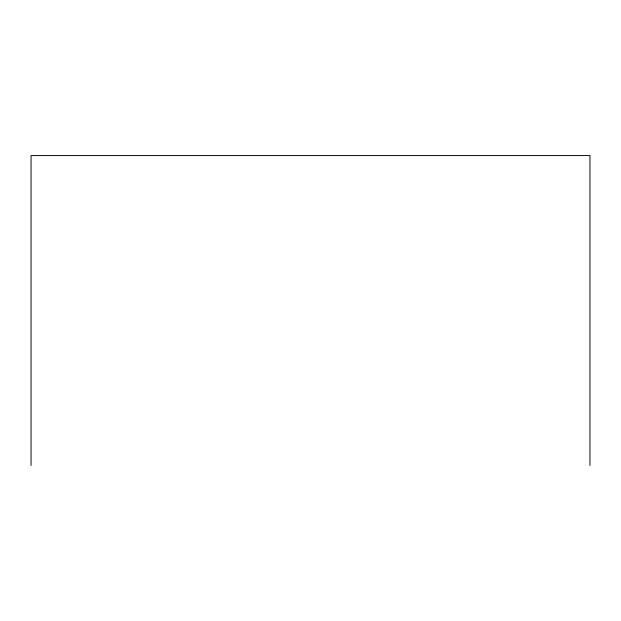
<?xml version="1.0" encoding="UTF-8"?>
<svg xmlns="http://www.w3.org/2000/svg" width="621" height="621" viewBox="0 0 621 621"><rect width="100%" height="100%" fill="white"/><g stroke="black" fill="none" stroke-linecap="round" stroke-linejoin="round"><path stroke-width="0.93" d="M589.95 465.44L589.95 155.56L31.05 155.56L31.05 465.44"/></g></svg>
